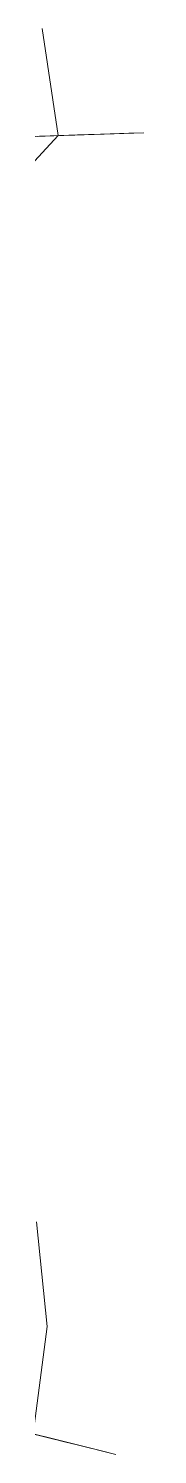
# Model space of a CAD drawing. Header units: inches. Extents: x -578 to 1873, y 397 to 1812.
# Drawn here: x 659.9 to 664, y 1260.9 to 1317.7 of the extents above; entities that cross this region are included whole.
import ezdxf

# ---------------------------------------------------------------- set-up
doc = ezdxf.new("R2010")
doc.units = ezdxf.units.IN
doc.header["$MEASUREMENT"] = 0
doc.layers.add('A-WALL', color=113, linetype='Continuous', lineweight=13)
doc.layers.add('L-PLNT', color=71, linetype='Continuous', lineweight=9)

# ---------------------------------------------------------------- blocks, each defined once
blk = doc.blocks.new('3D Cad File Example_dwg_RPC Shrub - Hydrangea 3_-9_-1394593-_3D_-V55-Level 1')
at = {"layer": 'L-PLNT'}
for p, q in [((-20.53, 0), (-22.109, 0)), ((-22.109, 0), (-21.518, 0)), ((-21.518, 0), (-18.519, 0)), ((-20.53, 0), (-17.739, 0)), ((-19.914, 0), (-20.117, 0)), ((-20.117, 0), (-19.52, 0)), ((-19.641, 0), (-19.914, 0)), ((-19.641, 0), (-19.48, 0)), ((-19.518, 0), (-19.545, 0)), ((-19.545, 0), (-19.364, 0)), ((-19.52, 0), (-18.176, 0)), ((-19.342, 0), (-19.518, 0)), ((-19.48, 0), (-19.131, 0)), ((-19.364, 0), (-18.82, 0)), ((-18.391, 0), (-19.342, 0)), ((-19.131, 0), (-18.913, 0)), ((-18.714, 0), (-18.219, -4.288)), ((-18.219, -4.288), (-16.81, -8.226))]:
    blk.add_line(p, q, dxfattribs=at)
blk = doc.blocks.new('3D Cad File Example_dwg_RPC Shrub - Hydrangea 3_-9_-1394593-_3D_-V58-Level 1')
at = {"layer": 'L-PLNT'}
for p, q in [((-17.403, 1.311), (-18.714, 0)), ((-20.53, 0), (-22.109, 0)), ((-22.109, 0), (-21.518, 0)), ((-21.518, 0), (-18.519, 0)), ((-20.53, 0), (-17.739, 0)), ((-19.914, 0), (-20.117, 0)), ((-20.117, 0), (-19.52, 0)), ((-19.641, 0), (-19.914, 0)), ((-19.641, 0), (-19.48, 0)), ((-19.518, 0), (-19.545, 0)), ((-19.545, 0), (-19.364, 0)), ((-19.52, 0), (-18.176, 0)), ((-19.342, 0), (-19.518, 0)), ((-19.48, 0), (-19.131, 0)), ((-19.364, 0), (-18.82, 0)), ((-18.391, 0), (-19.342, 0)), ((-19.131, 0), (-18.913, 0)), ((-18.913, 0), (-18.764, 0)), ((-18.82, 0), (-16.682, 0)), ((-18.764, 0), (-18.494, 0)), ((-18.519, 0), (-17.872, 0)), ((-18.494, 0), (-18.129, 0)), ((-17.966, 0), (-18.391, 0)), ((-18.176, 0), (-18.001, 0)), ((-18.129, 0), (-17.694, 0)), ((-18.714, 0), (-18.219, -4.288)), ((-18.123, 0), (-18.171, 0)), ((-18.171, 0), (-17.045, 0)), ((-17.768, 0), (-18.123, 0))]:
    blk.add_line(p, q, dxfattribs=at)
blk = doc.blocks.new('3D Cad File Example_dwg-2744-Level 1')
for name, p, rotation in [('3D Cad File Example_dwg_RPC Shrub - Hydrangea 3_-9_-1394593-_3D_-V58-Level 1', (-255.813, 142.997), 181.9999999999997), ('3D Cad File Example_dwg_RPC Shrub - Hydrangea 3_-9_-1394593-_3D_-V55-Level 1', (-256.273, 96.461), 166)]:
    blk.add_blockref(name, p, dxfattribs=dict(rotation=rotation))

msp = doc.modelspace()

# ---------------------------------------------------------------- block references
at = {"layer": 'A-WALL', "color": 30, "lineweight": 9}
msp.add_blockref('3D Cad File Example_dwg-2744-Level 1', (897.689, 1169.788), dxfattribs=at)

doc.saveas('drawing.dxf')
